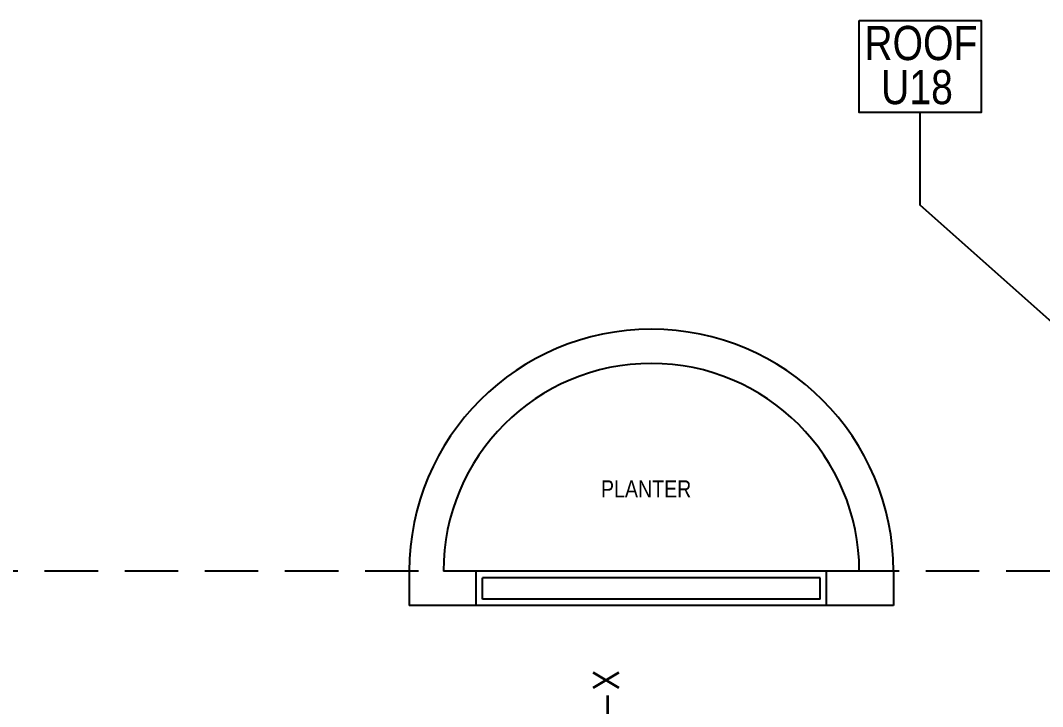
# Model space of a CAD drawing. Extents: x 2808 to 7225, y 18128 to 20366.
# Drawn here: x 5512 to 6230, y 19843 to 20325 of the extents above; entities that cross this region are included whole.
import ezdxf
from ezdxf.enums import TextEntityAlignment as Align

# ---------------------------------------------------------------- set-up
doc = ezdxf.new("R2010")
doc.units = 0
doc.header["$MEASUREMENT"] = 0
doc.linetypes.add('HIDDEN', pattern=[0.375, 0.25, -0.125])
for name, color, linetype in [('ARROOMNO', 4, 'CONTINUOUS'), ('EXROOF_TEXT', 134, 'CONTINUOUS'), ('EXWALL', 8, 'CONTINUOUS'), ('TXT', 4, 'CONTINUOUS')]:
    doc.layers.add(name, color=color, linetype=linetype)
doc.styles.add('ARIAL_NARROW', font='ARIALN.TTF', dxfattribs={"height": 17})
doc.styles.add('ROMANS', font='romans.shx', dxfattribs={"height": 18})
doc.dimstyles.get("Standard").update_dxf_attribs({"dimtxt": 0.18, "dimasz": 0.18, "dimexe": 0.18, "dimexo": 0.0625, "dimgap": 0.09, "dimtad": 0, "dimtih": 1, "dimtoh": 1, "dimdec": 4, "dimzin": 0, "dimtxsty": 'STANDARD', "dimcen": 0.09, "dimazin": 3, "dimtfac": 1, "dimtdec": 4, "dimtofl": 0, "dimtmove": 0, "dimatfit": 3, "dimtolj": 1, "dimtzin": 0})

msp = doc.modelspace()

# ---------------------------------------------------------------- linework, layer by layer
at = {"layer": 'EXROOF_TEXT'}
msp.add_lwpolyline([(6101.25, 20324.56), (6187.09, 20324.56), (6187.09, 20259.85), (6101.25, 20259.85)], close=True, dxfattribs=at)
at = {"layer": 'EXWALL', "linetype": 'HIDDEN', "ltscale": 150}
msp.add_line((6916.97, 19937.71), (3116.47, 19937.71), dxfattribs=at)
at = {"layer": 'EXWALL'}
for p, q in [((5785.47, 19937.71), (5785.47, 19913.71)), ((5832.47, 19913.71), (5832.47, 19937.71)), ((6078.47, 19913.71), (6078.47, 19937.71)), ((6125.47, 19937.71), (6125.47, 19913.71)), ((5836.97, 19918.21), (5836.97, 19933.21)), ((6073.97, 19918.21), (6073.97, 19933.21))]:
    msp.add_line(p, q, dxfattribs=at)
at = {"layer": 'EXWALL', "linetype": 'CONTINUOUS'}
for p, q in [((6101.47, 19937.71), (5809.47, 19937.71)), ((6073.97, 19933.21), (5836.97, 19933.21)), ((6073.97, 19918.21), (5836.97, 19918.21)), ((6125.47, 19913.71), (5785.47, 19913.71))]:
    msp.add_line(p, q, dxfattribs=at)
for radius in [170, 146]:
    msp.add_arc((5955.47, 19937.71), radius, 0, 180, dxfattribs=at)

# ---------------------------------------------------------------- texts
at = {"layer": 'ARROOMNO', "style": 'ROMANS'}
msp.add_text('BT1005-X', height=18, rotation=90, dxfattribs=at).set_placement((5932.69, 19743.32))
at = {"layer": 'EXROOF_TEXT', "style": 'ARIAL_NARROW'}
for s, p in [('ROOF', (6144.69, 20296.72)), ('U18', (6141.96, 20265.75))]:
    msp.add_text(s, height=24, dxfattribs=at).set_placement(p, align=Align.CENTER)
at = {"layer": 'TXT', "style": 'ARIAL_NARROW'}
msp.add_text('PLANTER', height=12, dxfattribs=at).set_placement((5920.09, 19989.61))

# ---------------------------------------------------------------- leaders
at = {"layer": 'EXROOF_TEXT'}
msp.add_leader([(6297.23, 20058.73), (6144.17, 20194.86), (6144.17, 20259.85)], dimstyle='STANDARD', override={"dimscale": 96, "dimgap": 0.09, "dimtad": 0}, dxfattribs=at)

doc.saveas('drawing.dxf')
